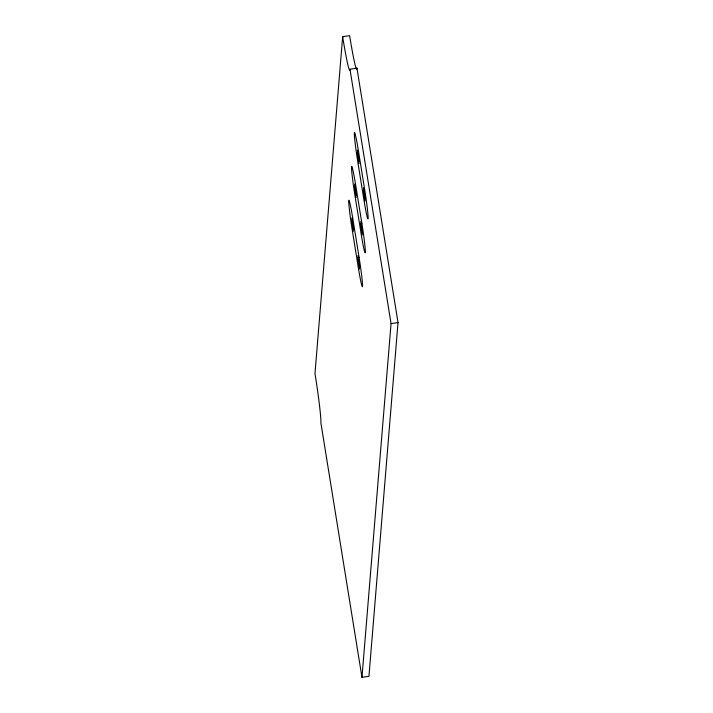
<?xml version="1.0" encoding="UTF-8"?>
<svg xmlns="http://www.w3.org/2000/svg" width="713" height="713" viewBox="0 0 713 713"><rect width="100%" height="100%" fill="white"/><g stroke="black" fill="none" stroke-linecap="round" stroke-linejoin="round"><path stroke-width="1.07" d="M342.659 36.711L314.977 373.469A42.352 2.005 81.4 0 1 320.895 422.961L361.972 677.35L368.942 676.289L398.023 322.561L356.955 68.172A42.352 2.005 81.4 0 1 349.628 35.65L342.659 36.711A42.352 2.005 81.4 0 0 349.976 69.232L391.054 323.613L361.972 677.35M349.976 69.232L356.955 68.172M391.054 323.613L398.023 322.561M357.195 152.43L359.174 161.191M363.274 190.023L365.243 198.775M354.406 186.387L356.375 195.139M360.475 223.98L362.445 232.732M351.616 220.335L353.586 229.096M357.685 257.928L359.655 266.689M363.461 187.742L365.056 201.066M357.391 150.149L358.978 163.473M360.662 221.69L362.257 235.014M354.593 184.097L356.188 197.43M357.873 255.646L359.468 268.97M351.803 218.053L353.398 231.377M364.664 189.453L358.594 151.86A24.705 1.168 81.4 0 0 354.325 132.885A24.705 1.168 81.4 0 0 357.774 161.762L363.844 199.355A24.705 1.168 81.4 0 0 368.113 218.321A24.705 1.168 81.4 0 0 364.664 189.453M361.874 223.401L355.796 185.808A24.705 1.168 81.4 0 0 351.527 166.842A24.705 1.168 81.4 0 0 354.985 195.719L361.054 233.303A24.705 1.168 81.4 0 0 365.323 252.277A24.705 1.168 81.4 0 0 361.874 223.401M359.076 257.357L353.006 219.764A24.705 1.168 81.4 0 0 348.737 200.799A24.705 1.168 81.4 0 0 352.195 229.666L358.265 267.259A24.705 1.168 81.4 0 0 362.534 286.225A24.705 1.168 81.4 0 0 359.076 257.357"/></g></svg>
